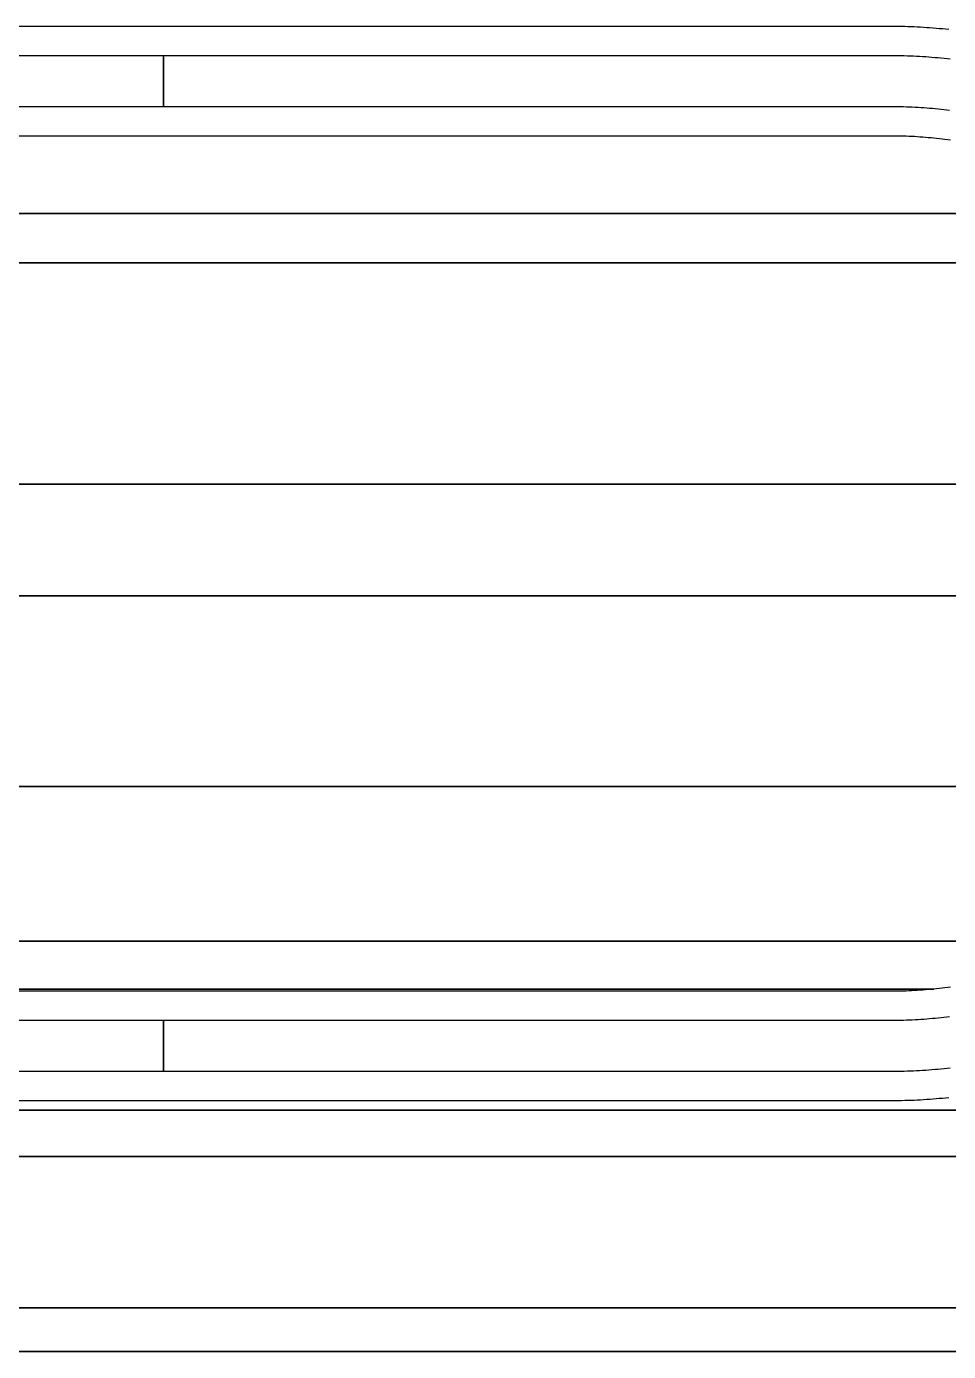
# Model space of a CAD drawing. Extents: x -3500 to 3500, y -3500 to 3500.
# Drawn here: x -820.9 to -629.8, y 561.1 to 835.8 of the extents above; entities that cross this region are included whole.
import ezdxf

# ---------------------------------------------------------------- set-up
doc = ezdxf.new("R2010")
doc.units = 0
for name, color, linetype in [('L5D0', 3, 'CONTINUOUS'), ('L5D100', 7, 'CONTINUOUS'), ('L5D11', 2, 'CONTINUOUS')]:
    doc.layers.add(name, color=color, linetype=linetype)

# ---------------------------------------------------------------- blocks, each defined once
blk = doc.blocks.new('ground_main_5')
at = {"layer": 'L5D0'}
for points in [[(-629.714, 835.1705), (-630.364, 835.241), (-631.0145, 835.307), (-631.6655, 835.369), (-632.3165, 835.427), (-632.9685, 835.481), (-633.62, 835.5315), (-634.2725, 835.5775), (-634.925, 835.6195), (-635.5775, 835.6575), (-636.2305, 835.6915), (-636.8835, 835.7215), (-637.537, 835.748), (-638.1905, 835.77), (-638.844, 835.788), (-639.4975, 835.802), (-640.1515, 835.812), (-640.8055, 835.818), (-641.459, 835.82), (-2324.91, 835.82)], [(-2324.91, 813.18), (-641.459, 813.18), (-640.881, 813.178), (-640.303, 813.172), (-639.725, 813.162), (-639.147, 813.148), (-638.569, 813.13), (-637.991, 813.1085), (-637.4135, 813.0825), (-636.836, 813.0525), (-636.259, 813.0185), (-635.682, 812.981), (-635.1055, 812.939), (-634.529, 812.8935), (-633.953, 812.8435), (-633.3775, 812.79), (-632.8025, 812.7325), (-632.2275, 812.6705), (-631.653, 812.605), (-631.079, 812.5355), (-630.5055, 812.462), (-629.9325, 812.3845), (-629.36, 812.303)], [(-580.393, 786.8215), (-2334.91, 786.8215)], [(-2334.91, 786.8215), (-580.393, 786.8215)], [(-557.5645, 717.7765), (-2334.91, 717.7765)], [(-2334.91, 717.7765), (-557.5645, 717.7765)], [(-601.011, 646.2115), (-2334.91, 646.2115)], [(-2334.91, 646.2115), (-601.011, 646.2115)], [(-629.36, 636.697), (-629.9325, 636.6155), (-630.5055, 636.538), (-631.079, 636.4645), (-631.653, 636.395), (-632.2275, 636.3295), (-632.8025, 636.2675), (-633.3775, 636.21), (-633.953, 636.1565), (-634.529, 636.1065), (-635.1055, 636.061), (-635.682, 636.019), (-636.259, 635.9815), (-636.836, 635.9475), (-637.4135, 635.9175), (-637.991, 635.8915), (-638.569, 635.87), (-639.147, 635.852), (-639.725, 635.838), (-640.303, 635.828), (-640.881, 635.822), (-641.459, 635.82), (-1550.2225, 635.82)], [(-1550.2225, 613.18), (-641.459, 613.18), (-640.8055, 613.182), (-640.1515, 613.188), (-639.4975, 613.198), (-638.844, 613.212), (-638.1905, 613.23), (-637.537, 613.252), (-636.8835, 613.2785), (-636.2305, 613.3085), (-635.5775, 613.3425), (-634.925, 613.3805), (-634.2725, 613.4225), (-633.62, 613.4685), (-632.9685, 613.519), (-632.3165, 613.573), (-631.6655, 613.631), (-631.0145, 613.693), (-630.364, 613.759), (-629.714, 613.8295)], [(357.5455, 611.149), (-1568.5735, 611.149)], [(-1568.5735, 611.149), (357.5455, 611.149)], [(396.665, 570.2155), (-1623.469, 570.2155)], [(-1623.469, 570.2155), (396.665, 570.2155)]]:
    blk.add_lwpolyline(points, dxfattribs=at)
blk = doc.blocks.new('TOP_main_5_Cheese_100')
at = {"layer": 'L5D100'}
for points in [[(-629.714, 835.1705), (-630.364, 835.241), (-631.0145, 835.307), (-631.6655, 835.369), (-632.3165, 835.427), (-632.9685, 835.481), (-633.62, 835.5315), (-634.2725, 835.5775), (-634.925, 835.6195), (-635.5775, 835.6575), (-636.2305, 835.6915), (-636.8835, 835.7215), (-637.537, 835.748), (-638.1905, 835.77), (-638.844, 835.788), (-639.4975, 835.802), (-640.1515, 835.812), (-640.8055, 835.818), (-641.459, 835.82), (-2324.91, 835.82)], [(-2324.91, 813.18), (-641.459, 813.18), (-640.881, 813.178), (-640.303, 813.172), (-639.725, 813.162), (-639.147, 813.148), (-638.569, 813.13), (-637.991, 813.1085), (-637.4135, 813.0825), (-636.836, 813.0525), (-636.259, 813.0185), (-635.682, 812.981), (-635.1055, 812.939), (-634.529, 812.8935), (-633.953, 812.8435), (-633.3775, 812.79), (-632.8025, 812.7325), (-632.2275, 812.6705), (-631.653, 812.605), (-631.079, 812.5355), (-630.5055, 812.462), (-629.9325, 812.3845), (-629.36, 812.303)], [(-592.0105, 797.063), (-2334.91, 797.063)], [(-2334.91, 797.063), (-592.0105, 797.063)], [(-558.358, 740.9405), (-2334.91, 740.9405)], [(-2334.91, 740.9405), (-558.358, 740.9405)], [(-568.4965, 678.2805), (-2334.91, 678.2805)], [(-2334.91, 678.2805), (-568.4965, 678.2805)], [(-629.36, 636.697), (-629.9325, 636.6155), (-630.5055, 636.538), (-631.079, 636.4645), (-631.653, 636.395), (-632.2275, 636.3295), (-632.8025, 636.2675), (-2334.91, 636.2675)], [(-2334.91, 636.2675), (-632.8025, 636.2675), (-633.3775, 636.21), (-633.953, 636.1565), (-634.529, 636.1065), (-635.1055, 636.061), (-635.682, 636.019), (-636.259, 635.9815), (-636.836, 635.9475), (-637.4135, 635.9175), (-637.991, 635.8915), (-638.569, 635.87), (-639.147, 635.852), (-639.725, 635.838), (-640.303, 635.828), (-640.881, 635.822), (-641.459, 635.82), (-1550.2225, 635.82)], [(-1550.2225, 613.18), (-641.459, 613.18), (-640.8055, 613.182), (-640.1515, 613.188), (-639.4975, 613.198), (-638.844, 613.212), (-638.1905, 613.23), (-637.537, 613.252), (-636.8835, 613.2785), (-636.2305, 613.3085), (-635.5775, 613.3425), (-634.925, 613.3805), (-634.2725, 613.4225), (-633.62, 613.4685), (-632.9685, 613.519), (-632.3165, 613.573), (-631.6655, 613.631), (-631.0145, 613.693), (-630.364, 613.759), (-629.714, 613.8295)], [(363.6645, 601.5685), (-1592.813, 601.5685)], [(-1592.813, 601.5685), (363.6645, 601.5685)], [(-262.5, 561.1435), (-1627.848, 561.1435)], [(-1627.848, 561.1435), (-262.5, 561.1435)]]:
    blk.add_lwpolyline(points, dxfattribs=at)
blk = doc.blocks.new('TOP_main_5')
at = {"layer": 'L5D11'}
blk.add_lwpolyline([(-1617.4145, 819.18), (-1617.4145, 829.82), (-792.5135, 829.82), (-792.5135, 819.18)], close=True, dxfattribs=at)
for points in [[(-629.5245, 818.3845), (-630.118, 818.462), (-630.712, 818.5355), (-631.3065, 818.605), (-631.9015, 818.6705), (-632.4965, 818.732), (-633.0925, 818.79), (-633.6885, 818.8435), (-634.285, 818.8935), (-634.8815, 818.939), (-635.4785, 818.981), (-636.076, 819.0185), (-636.6735, 819.0525), (-637.271, 819.0825), (-637.869, 819.1085), (-638.467, 819.13), (-639.0655, 819.148), (-639.6635, 819.162), (-640.262, 819.172), (-640.8605, 819.178), (-641.459, 819.18), (-792.5135, 819.18), (-792.5135, 829.82), (-641.459, 829.82), (-640.8245, 829.818), (-640.1905, 829.812), (-639.556, 829.802), (-638.922, 829.788), (-638.288, 829.77), (-637.654, 829.748), (-637.02, 829.722), (-636.3865, 829.692), (-635.753, 829.658), (-635.1195, 829.62), (-634.4865, 829.578), (-633.854, 829.532), (-633.2215, 829.482), (-632.5895, 829.428), (-631.958, 829.37), (-631.3265, 829.308), (-630.6955, 829.2425), (-630.065, 829.1725), (-629.435, 829.0985)], [(-629.435, 619.9015), (-630.065, 619.8275), (-630.6955, 619.7575), (-631.3265, 619.692), (-631.958, 619.63), (-632.5895, 619.572), (-633.2215, 619.518), (-633.854, 619.468), (-634.4865, 619.422), (-635.1195, 619.38), (-635.753, 619.342), (-636.3865, 619.308), (-637.02, 619.278), (-637.654, 619.252), (-638.288, 619.23), (-638.922, 619.212), (-639.556, 619.198), (-640.1905, 619.188), (-640.8245, 619.182), (-641.459, 619.18), (-792.5135, 619.18), (-792.5135, 629.82), (-641.459, 629.82), (-640.8605, 629.822), (-640.262, 629.828), (-639.6635, 629.838), (-639.0655, 629.852), (-638.467, 629.87), (-637.869, 629.8915), (-637.271, 629.9175), (-636.6735, 629.9475), (-636.076, 629.9815), (-635.4785, 630.019), (-634.8815, 630.061), (-634.285, 630.1065), (-633.6885, 630.1565), (-633.0925, 630.21), (-632.4965, 630.268), (-631.9015, 630.3295), (-631.3065, 630.395), (-630.712, 630.4645), (-630.118, 630.538), (-629.5245, 630.6155)], [(-1550.2225, 629.82), (-792.5135, 629.82), (-792.5135, 619.18), (-1550.2225, 619.18)]]:
    blk.add_lwpolyline(points, dxfattribs=at)
for name in ['ground_main_5', 'TOP_main_5_Cheese_100']:
    blk.add_blockref(name, (0, 0))
blk = doc.blocks.new('TOP_main')
blk.add_blockref('TOP_main_5', (0, 0))

msp = doc.modelspace()

# ---------------------------------------------------------------- block references
msp.add_blockref('TOP_main', (0, 0))

doc.saveas('drawing.dxf')
